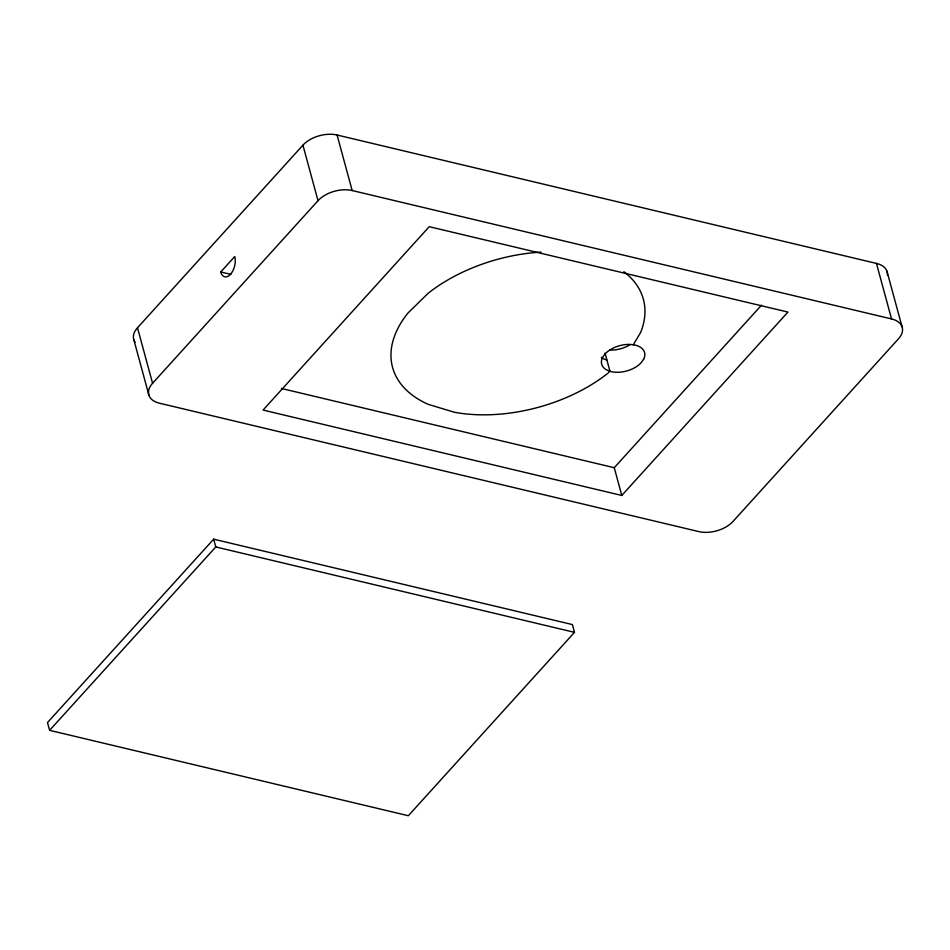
<?xml version="1.0" encoding="UTF-8"?>
<svg xmlns="http://www.w3.org/2000/svg" width="950" height="950" viewBox="0 0 950 950"><rect width="100%" height="100%" fill="white"/><g stroke="black" fill="none" stroke-linecap="round" stroke-linejoin="round"><path stroke-width="1.43" d="M633.222 344.838L640.644 332.476A129.948 76.748 -15.2 0 0 623.853 271.688M135.078 342.178A25.199 14.879 -15.2 0 1 137.489 327.774L302.931 145.172A25.199 14.879 -15.2 0 1 337.084 135.019L876.458 263.423A25.199 14.879 -15.2 0 1 887.419 275.179M220.744 271.961L234.757 256.5A12.956 7.089 -76.6 0 1 230.494 274.324A12.956 7.089 -76.6 0 1 220.744 271.961L230.826 274.36M152.57 383.277L318.024 200.688A25.199 14.879 -15.2 0 1 352.165 190.534L891.539 318.939A25.199 14.879 -15.2 0 1 898.439 338.865L732.996 521.455A25.199 14.879 -15.2 0 1 698.844 531.608L159.469 403.204A25.199 14.879 -15.2 0 1 152.57 383.277L137.489 327.774M213.667 539.173L47.5 722.558L49.614 730.336L408.334 815.729L574.489 632.344L572.387 624.566L213.667 539.173L215.781 546.951L49.614 730.336M621.787 495.461L787.942 312.075L429.234 226.682L263.067 410.067L621.787 495.461L614.246 467.709L761.496 305.188M281.449 388.479L614.246 467.709M215.781 546.951L574.489 632.344M606.931 360.109L603.571 358.815A22.242 13.134 -15.2 0 1 601.362 357.295M886.979 271.284L902.061 326.8M876.458 263.423L891.539 318.939M605.055 353.174L609.947 371.213L607.774 373.338A129.948 76.748 -15.2 0 1 454.468 412.276L428.165 404.332A129.948 76.748 -15.2 0 1 407.966 313.025L428.153 293.289A129.948 76.748 -15.2 0 1 540.989 252.118M337.084 135.019L352.165 190.534M302.931 145.172L318.024 200.688M133.867 339.839L148.948 395.343M630.087 344.66A22.242 13.134 -15.2 0 1 609.817 350.063M643.601 359.302L641.024 362.864A22.242 13.134 -15.2 0 1 610.803 371.545L606.587 369.918A22.242 13.134 -15.2 0 1 605.197 353.827A22.242 13.134 -15.2 0 1 630.361 344.423L635.419 345.147A22.242 13.134 -15.2 0 1 643.601 359.302"/></g></svg>
